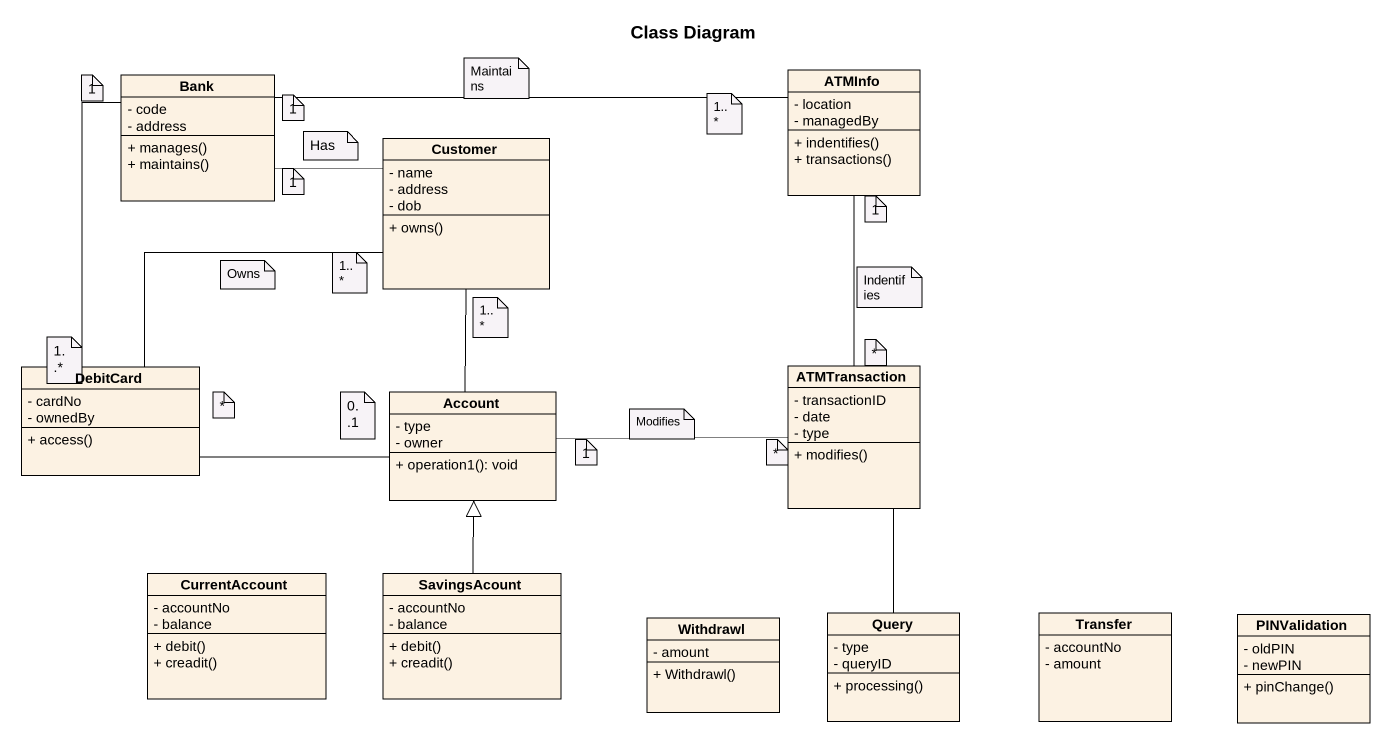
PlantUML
@startuml
title Class Diagram
hide circle
hide empty members
skinparam classAttributeIconSize 0
class Bank {
  - code
  - address
  + manages()
  + maintains()
}
class ATMInfo {
  - location
  - managedBy
  + indentifies()
  + transactions()
}
class Customer {
  - name
  - address
  - dob
  + owns()
}
class DebitCard {
  - cardNo
  - ownedBy
  + access()
}
class ATMTransaction {
  - transactionID
  - date
  - type
  + modifies()
}
class Account {
  - type
  - owner
  + operation1(): void
}
class CurrentAccount {
  - accountNo
  - balance
  + debit()
  + creadit()
}
class SavingsAcount {
  - accountNo
  - balance
  + debit()
  + creadit()
}
class Withdrawl {
  - amount
  + Withdrawl()
}
class Query {
  - type
  - queryID
  + processing()
}
class Transfer {
  - accountNo
  - amount
}
class PINValidation {
  - oldPIN
  - newPIN
  + pinChange()
}
Bank -right- ATMInfo
Bank -right- Customer
Bank -- DebitCard
ATMInfo -- ATMTransaction
Customer -- Account
DebitCard -right- Customer
DebitCard -right- Account
ATMTransaction -- Query
Account -right- ATMTransaction
SavingsAcount -up-|> Account
note as N1
  1
end note
note as N2
  Maintains
end note
note as N3
  1
end note
note as N4
  Has
end note
note as N5
  1..*
end note
note as N6
  1
end note
note as N7
  1
end note
note as N8
  Owns
end note
note as N9
  1..*
end note
note as N10
  1..*
end note
note as N11
  Indentifies
end note
note as N12
  1..*
end note
note as N13
  *
end note
note as N14
  *
end note
note as N15
  0..1
end note
note as N16
  1
end note
note as N17
  Modifies
end note
note as N18
  *
end note
@enduml
